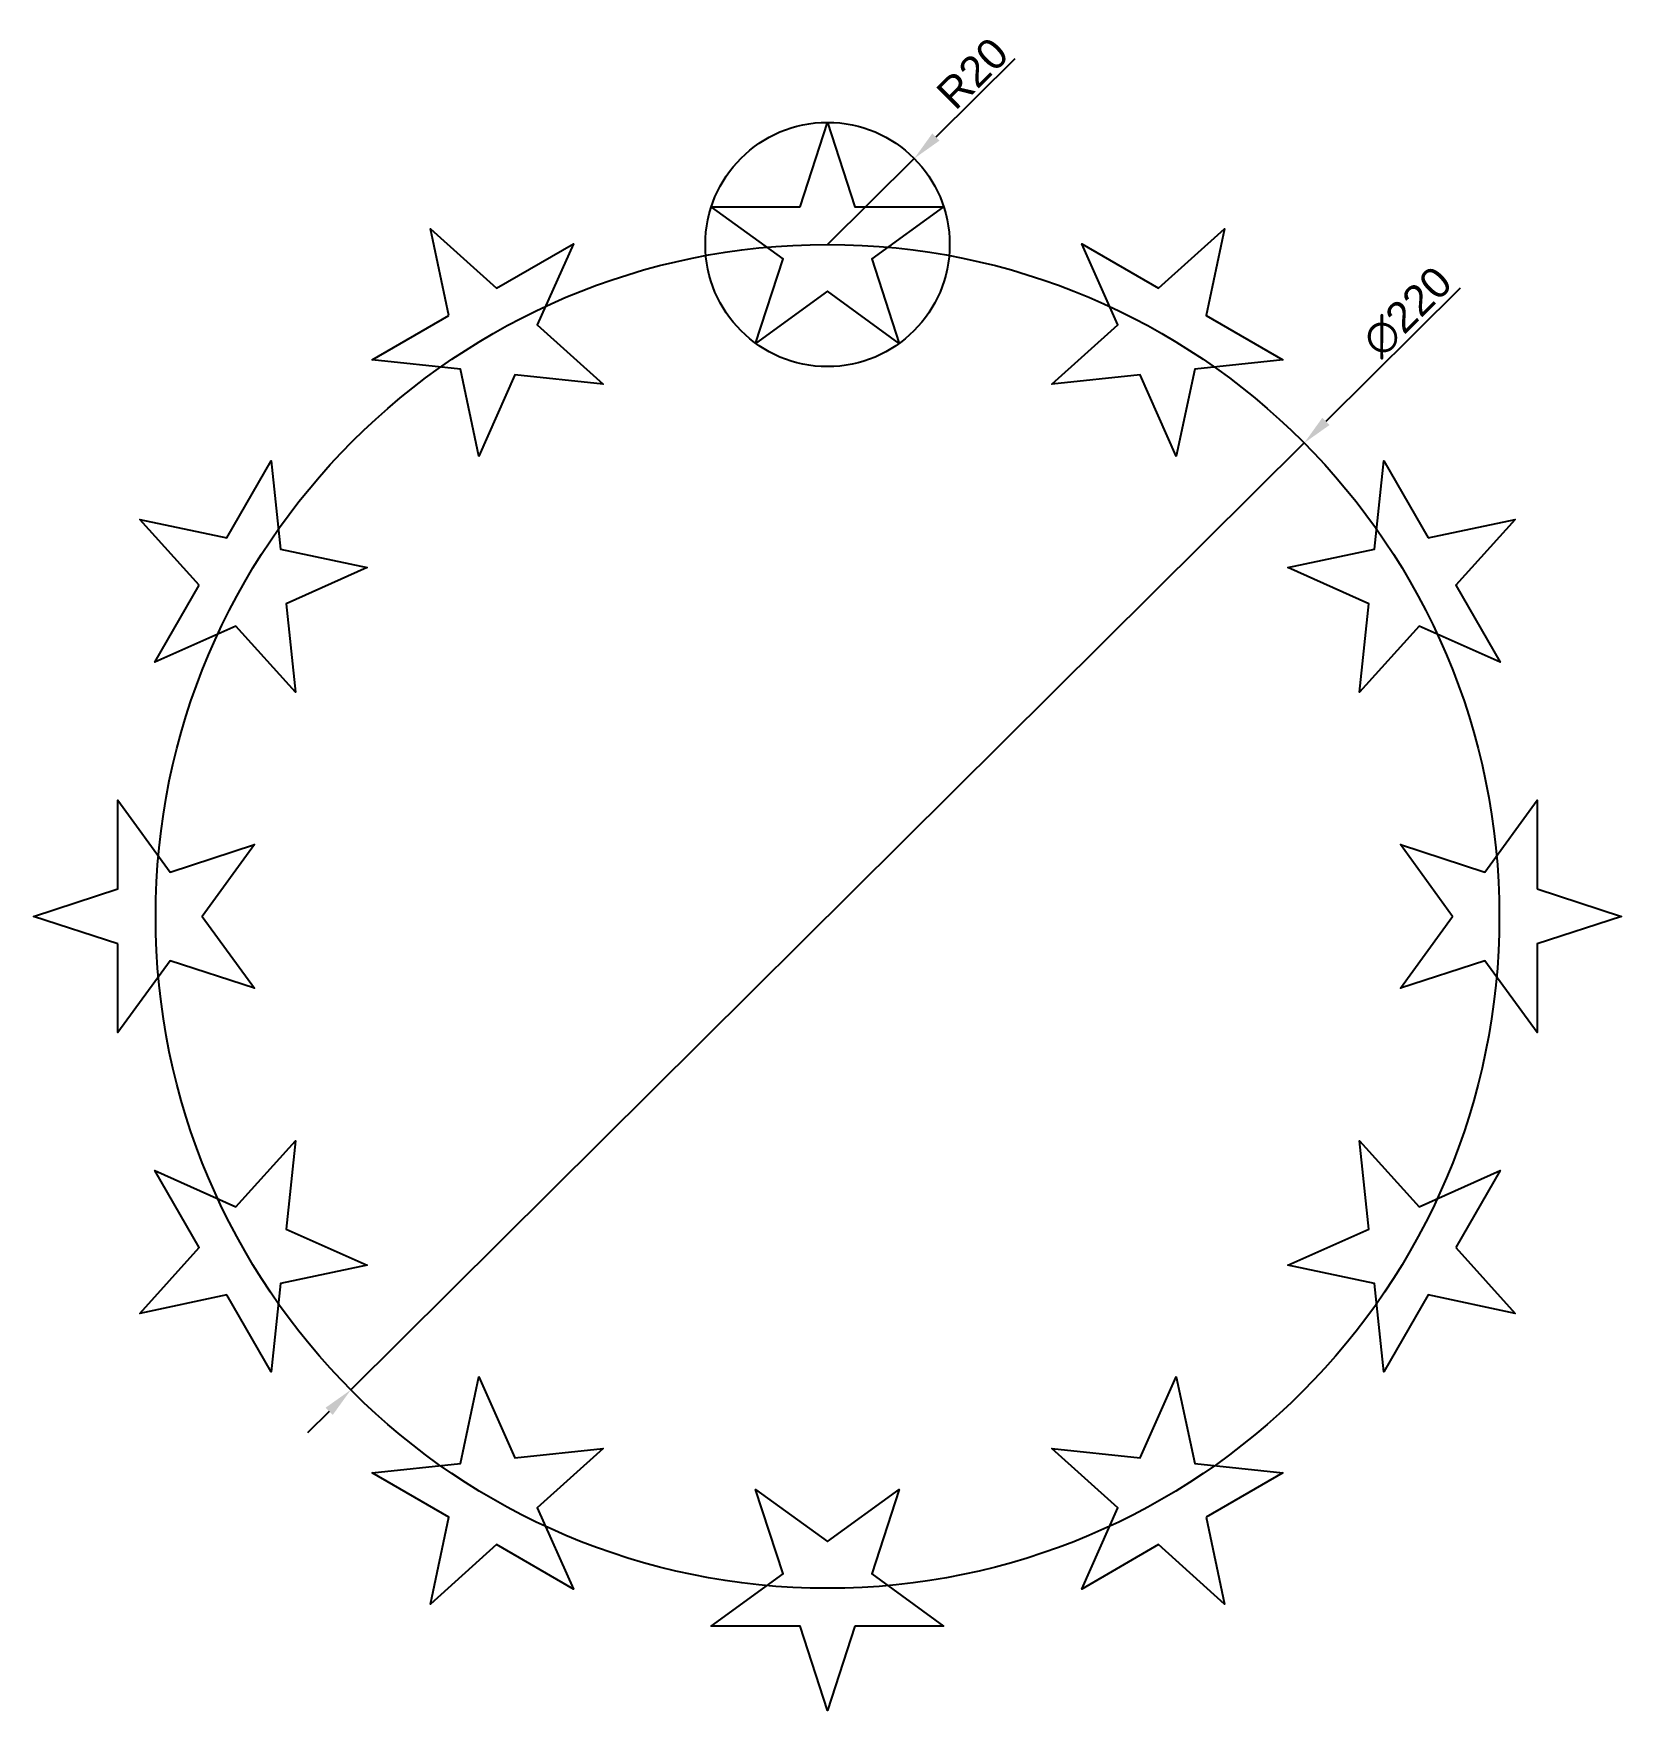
# Model space of a CAD drawing. Header units: millimetres. Extents: x 2123 to 2383, y 1826 to 2101.
import ezdxf

# ---------------------------------------------------------------- set-up
doc = ezdxf.new("R2010")
doc.units = ezdxf.units.MM
doc.layers.add('Auxiliares', color=8, linetype='Continuous')
doc.layers.add('Cotas', color=8, linetype='Continuous')
doc.styles.get("Standard").update_dxf_attribs({"font": 'arial.ttf'})
doc.dimstyles.new('ISO-25', dxfattribs={"dimtxt": 5, "dimasz": 5, "dimexe": 1.25, "dimexo": 3, "dimtad": 1, "dimtxsty": 'Standard', "dimcen": 2.5, "dimadec": 0, "dimazin": 0, "dimtfac": 1, "dimtmove": 0, "dimatfit": 3, "dimfxl": 1, "dimarcsym": 0})

# ---------------------------------------------------------------- blocks, each defined once
blk = doc.blocks.new('*U3')
blk.add_lwpolyline([(-4.49, 4.27), (0, 18.09), (4.49, 4.27), (19.02, 4.27), (7.27, -4.27), (11.76, -18.09), (0, -9.55), (-11.76, -18.09), (-7.27, -4.27), (-19.02, 4.27)], close=True)
blk = doc.blocks.new('*U4')
at = {"color": 0, "linetype": 'ByBlock', "lineweight": -2, "transparency": 16777216}
blk.add_blockref('*U3', (2252.61, 2068.29), dxfattribs=at)
for p, rotation in [((2196.66, 2053.3), 30), ((2308.57, 2053.3), 329.9999999999999), ((2155.7, 2012.34), 59.99999999999999), ((2349.53, 2012.34), 299.9999999999999), ((2140.7, 1956.38), 90), ((2364.52, 1956.38), 270), ((2155.7, 1900.43), 120), ((2349.53, 1900.43), 240), ((2196.66, 1859.47), 150), ((2308.57, 1859.47), 210), ((2252.61, 1844.47), 180)]:
    blk.add_blockref('*U3', p, dxfattribs=dict(at, rotation=rotation))
blk = doc.blocks.new('*D5')
at = {"layer": 'Cotas', "color": 0, "lineweight": -2, "transparency": 16777216}
for p, q in [((2356.19, 2059.24), (2334.21, 2037.42)), ((2174.56, 1878.87), (2330.67, 2033.89)), ((2171.01, 1875.35), (2167.46, 1871.83))]:
    blk.add_line(p, q, dxfattribs=at)
at = {"layer": 'Cotas', "color": 0, "transparency": 16777216}
for points in [[(2333.63, 2038.01), (2334.8, 2036.82), (2330.67, 2033.89)], [(2170.42, 1875.94), (2171.6, 1874.76), (2174.56, 1878.87)]]:
    blk.add_solid(points, dxfattribs=at)
at = {"layer": 'Defpoints', "color": 0, "transparency": 16777216}
for p in [(2330.67, 2033.89), (2174.56, 1878.87)]:
    blk.add_point(p, dxfattribs=at)
at = {"layer": 'Cotas', "color": 0, "transparency": 16777216, "insert": (2347.56, 2055.35), "char_height": 5, "attachment_point": 5, "rotation": 44.7999}
blk.add_mtext('∅220', dxfattribs=at)
blk = doc.blocks.new('*D6')
at = {"layer": 'Cotas', "color": 0, "lineweight": -2, "transparency": 16777216}
for p, q in [((2283.28, 2096.78), (2270.37, 2083.98)), ((2252.61, 2066.38), (2266.82, 2080.46))]:
    blk.add_line(p, q, dxfattribs=at)
at = {"layer": 'Cotas', "color": 0, "transparency": 16777216}
blk.add_solid([(2269.78, 2084.58), (2270.95, 2083.39), (2266.82, 2080.46)], dxfattribs=at)
at = {"layer": 'Defpoints', "color": 0, "transparency": 16777216}
for p in [(2266.82, 2080.46), (2252.61, 2066.38)]:
    blk.add_point(p, dxfattribs=at)
at = {"layer": 'Cotas', "color": 0, "transparency": 16777216, "insert": (2276.36, 2094.4), "char_height": 5, "attachment_point": 5, "rotation": 44.75}
blk.add_mtext('R20', dxfattribs=at)

msp = doc.modelspace()

# ---------------------------------------------------------------- linework, layer by layer
at = {"layer": 'Auxiliares'}
for centre, radius in [((2252.612, 2066.383), 20), ((2252.612, 1956.383), 110)]:
    msp.add_circle(centre, radius, dxfattribs=at)

# ---------------------------------------------------------------- block references
msp.add_blockref('*U4', (0, 0))

# ---------------------------------------------------------------- dimensions: what is measured, and where the dimension line sits
at = {"layer": 'Cotas'}
dim = msp.add_radius_dim(center=(2252.612, 2066.383), mpoint=(2266.816, 2080.463), dimstyle='ISO-25', dxfattribs=at)
dim.commit()
dim.dimension.update_dxf_attribs({"geometry": '*D6', "text_midpoint": (2276.361, 2094.4)})
dim = msp.add_diameter_dim_2p(p1=(2174.559, 1878.873), p2=(2330.665, 2033.893), dimstyle='ISO-25', dxfattribs=at)
dim.commit()
dim.dimension.update_dxf_attribs({"geometry": '*D5', "text_midpoint": (2349.901, 2052.995), "dimtype": 163})

doc.saveas('drawing.dxf')
